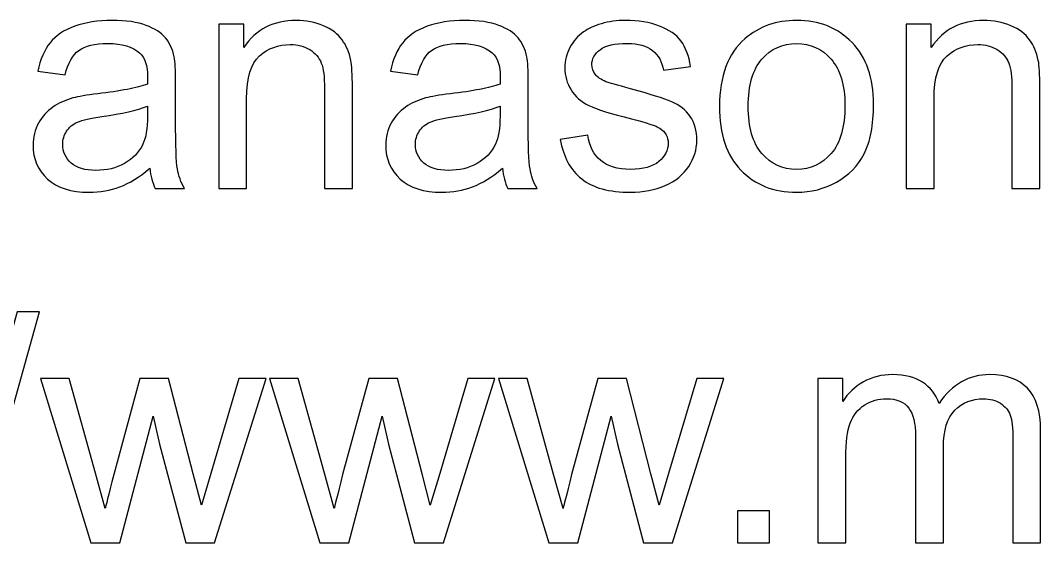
# Model space of a CAD drawing. Header units: inches. Extents: x -3.1 to 14.9, y -9.8 to 5.5.
# Drawn here: x -1.575 to -1.039, y 4.303 to 4.58 of the extents above; entities that cross this region are included whole.
import ezdxf

# ---------------------------------------------------------------- set-up
doc = ezdxf.new("R2010")
doc.units = ezdxf.units.IN
doc.header["$MEASUREMENT"] = 0
doc.layers.add('Layer 1', color=7, linetype='Continuous')

msp = doc.modelspace()

# ---------------------------------------------------------------- linework, layer by layer
at = {"layer": 'Layer 1', "color": 250}
for points, knots in [([(-1.50736, 4.50228), (-1.5128, 4.49767), (-1.51803, 4.49443), (-1.52303, 4.49251), (-1.52303, 4.49251), (-1.52806, 4.49062), (-1.53344, 4.48967), (-1.53919, 4.48967), (-1.53919, 4.48967), (-1.54869, 4.48967), (-1.55597, 4.49198), (-1.56108, 4.49662), (-1.56108, 4.49662), (-1.56617, 4.50126), (-1.56872, 4.5072), (-1.56872, 4.5144), (-1.56872, 4.5144), (-1.56872, 4.51865), (-1.56778, 4.52251), (-1.56583, 4.52601), (-1.56583, 4.52601), (-1.56391, 4.52951), (-1.56139, 4.53231), (-1.55828, 4.53443), (-1.55828, 4.53443), (-1.55514, 4.53654), (-1.55164, 4.53815), (-1.54772, 4.53923), (-1.54772, 4.53923), (-1.54486, 4.53998), (-1.54053, 4.54073), (-1.53472, 4.54143), (-1.53472, 4.54143), (-1.52289, 4.54284), (-1.51417, 4.54451), (-1.50858, 4.54648), (-1.50858, 4.54648), (-1.50853, 4.54848), (-1.5085, 4.54976), (-1.5085, 4.55028), (-1.5085, 4.55028), (-1.5085, 4.55626), (-1.50989, 4.56048), (-1.51267, 4.56289), (-1.51267, 4.56289), (-1.51639, 4.56623), (-1.52197, 4.56787), (-1.52933, 4.56787), (-1.52933, 4.56787), (-1.53622, 4.56787), (-1.5413, 4.56667), (-1.54461, 4.56426), (-1.54461, 4.56426), (-1.54789, 4.56184), (-1.5503, 4.55756), (-1.55189, 4.55142), (-1.55189, 4.55142), (-1.55189, 4.55142), (-1.56619, 4.55339), (-1.56619, 4.55339), (-1.56619, 4.55339), (-1.56489, 4.55951), (-1.56275, 4.56448), (-1.55978, 4.56823), (-1.55978, 4.56823), (-1.5568, 4.57201), (-1.55247, 4.57492), (-1.54683, 4.57695), (-1.54683, 4.57695), (-1.54119, 4.57898), (-1.53467, 4.58001), (-1.52722, 4.58001), (-1.52722, 4.58001), (-1.51983, 4.58001), (-1.51386, 4.57912), (-1.50925, 4.57739), (-1.50925, 4.57739), (-1.50464, 4.57565), (-1.50125, 4.57348), (-1.49906, 4.57084), (-1.49906, 4.57084), (-1.49689, 4.5682), (-1.49539, 4.56489), (-1.4945, 4.56087), (-1.4945, 4.56087), (-1.49403, 4.55837), (-1.49378, 4.55387), (-1.49378, 4.54737), (-1.49378, 4.54737), (-1.49378, 4.54737), (-1.49378, 4.52784), (-1.49378, 4.52784), (-1.49378, 4.52784), (-1.49378, 4.5142), (-1.49347, 4.50559), (-1.49283, 4.50201), (-1.49283, 4.50201), (-1.49222, 4.4984), (-1.49097, 4.49493), (-1.48914, 4.49162), (-1.48914, 4.49162), (-1.48914, 4.49162), (-1.50444, 4.49162), (-1.50444, 4.49162), (-1.50444, 4.49162), (-1.50594, 4.49465), (-1.50694, 4.4982), (-1.50736, 4.50228)], [0, 0, 0, 0, 0.035714, 0.035714, 0.035714, 0.035714, 0.071429, 0.071429, 0.071429, 0.071429, 0.107143, 0.107143, 0.107143, 0.107143, 0.142857, 0.142857, 0.142857, 0.142857, 0.178571, 0.178571, 0.178571, 0.178571, 0.214286, 0.214286, 0.214286, 0.214286, 0.25, 0.25, 0.25, 0.25, 0.285714, 0.285714, 0.285714, 0.285714, 0.321429, 0.321429, 0.321429, 0.321429, 0.357143, 0.357143, 0.357143, 0.357143, 0.392857, 0.392857, 0.392857, 0.392857, 0.428571, 0.428571, 0.428571, 0.428571, 0.464286, 0.464286, 0.464286, 0.464286, 0.5, 0.5, 0.5, 0.5, 0.535714, 0.535714, 0.535714, 0.535714, 0.571429, 0.571429, 0.571429, 0.571429, 0.607143, 0.607143, 0.607143, 0.607143, 0.642857, 0.642857, 0.642857, 0.642857, 0.678571, 0.678571, 0.678571, 0.678571, 0.714286, 0.714286, 0.714286, 0.714286, 0.75, 0.75, 0.75, 0.75, 0.785714, 0.785714, 0.785714, 0.785714, 0.821429, 0.821429, 0.821429, 0.821429, 0.857143, 0.857143, 0.857143, 0.857143, 0.892857, 0.892857, 0.892857, 0.892857, 0.928571, 0.928571, 0.928571, 0.928571, 1, 1, 1, 1]), ([(-1.47106, 4.49162), (-1.47106, 4.49162), (-1.47106, 4.57804), (-1.47106, 4.57804), (-1.47106, 4.57804), (-1.47106, 4.57804), (-1.45789, 4.57804), (-1.45789, 4.57804), (-1.45789, 4.57804), (-1.45789, 4.57804), (-1.45789, 4.56576), (-1.45789, 4.56576), (-1.45789, 4.56576), (-1.45153, 4.57526), (-1.44236, 4.58001), (-1.43039, 4.58001), (-1.43039, 4.58001), (-1.42517, 4.58001), (-1.42039, 4.57906), (-1.41603, 4.5772), (-1.41603, 4.5772), (-1.41164, 4.57531), (-1.40839, 4.57287), (-1.40622, 4.56981), (-1.40622, 4.56981), (-1.40403, 4.56678), (-1.40253, 4.56317), (-1.40164, 4.55901), (-1.40164, 4.55901), (-1.40111, 4.55628), (-1.40083, 4.55154), (-1.40083, 4.54476), (-1.40083, 4.54476), (-1.40083, 4.54476), (-1.40083, 4.49162), (-1.40083, 4.49162), (-1.40083, 4.49162), (-1.40083, 4.49162), (-1.4155, 4.49162), (-1.4155, 4.49162), (-1.4155, 4.49162), (-1.4155, 4.49162), (-1.4155, 4.5442), (-1.4155, 4.5442), (-1.4155, 4.5442), (-1.4155, 4.55015), (-1.41606, 4.55462), (-1.41719, 4.55759), (-1.41719, 4.55759), (-1.41833, 4.56054), (-1.42036, 4.56289), (-1.42325, 4.56465), (-1.42325, 4.56465), (-1.42617, 4.56642), (-1.42956, 4.56731), (-1.43347, 4.56731), (-1.43347, 4.56731), (-1.43972, 4.56731), (-1.44508, 4.56531), (-1.44964, 4.56137), (-1.44964, 4.56137), (-1.45417, 4.55739), (-1.45642, 4.54989), (-1.45642, 4.53881), (-1.45642, 4.53881), (-1.45642, 4.53881), (-1.45642, 4.49162), (-1.45642, 4.49162), (-1.45642, 4.49162), (-1.45642, 4.49162), (-1.47106, 4.49162), (-1.47106, 4.49162)], [0, 0, 0, 0, 0.052632, 0.052632, 0.052632, 0.052632, 0.105263, 0.105263, 0.105263, 0.105263, 0.157895, 0.157895, 0.157895, 0.157895, 0.210526, 0.210526, 0.210526, 0.210526, 0.263158, 0.263158, 0.263158, 0.263158, 0.315789, 0.315789, 0.315789, 0.315789, 0.368421, 0.368421, 0.368421, 0.368421, 0.421053, 0.421053, 0.421053, 0.421053, 0.473684, 0.473684, 0.473684, 0.473684, 0.526316, 0.526316, 0.526316, 0.526316, 0.578947, 0.578947, 0.578947, 0.578947, 0.631579, 0.631579, 0.631579, 0.631579, 0.684211, 0.684211, 0.684211, 0.684211, 0.736842, 0.736842, 0.736842, 0.736842, 0.789474, 0.789474, 0.789474, 0.789474, 0.842105, 0.842105, 0.842105, 0.842105, 0.894737, 0.894737, 0.894737, 0.894737, 1, 1, 1, 1]), ([(-1.32197, 4.50228), (-1.32742, 4.49767), (-1.33264, 4.49443), (-1.33764, 4.49251), (-1.33764, 4.49251), (-1.34267, 4.49062), (-1.34806, 4.48967), (-1.35381, 4.48967), (-1.35381, 4.48967), (-1.36331, 4.48967), (-1.37058, 4.49198), (-1.3757, 4.49662), (-1.3757, 4.49662), (-1.38078, 4.50126), (-1.38333, 4.5072), (-1.38333, 4.5144), (-1.38333, 4.5144), (-1.38333, 4.51865), (-1.38239, 4.52251), (-1.38044, 4.52601), (-1.38044, 4.52601), (-1.37853, 4.52951), (-1.376, 4.53231), (-1.37289, 4.53443), (-1.37289, 4.53443), (-1.36975, 4.53654), (-1.36625, 4.53815), (-1.36233, 4.53923), (-1.36233, 4.53923), (-1.35947, 4.53998), (-1.35514, 4.54073), (-1.34933, 4.54143), (-1.34933, 4.54143), (-1.3375, 4.54284), (-1.32878, 4.54451), (-1.3232, 4.54648), (-1.3232, 4.54648), (-1.32314, 4.54848), (-1.32311, 4.54976), (-1.32311, 4.55028), (-1.32311, 4.55028), (-1.32311, 4.55626), (-1.3245, 4.56048), (-1.32728, 4.56289), (-1.32728, 4.56289), (-1.331, 4.56623), (-1.33659, 4.56787), (-1.34394, 4.56787), (-1.34394, 4.56787), (-1.35083, 4.56787), (-1.35592, 4.56667), (-1.35922, 4.56426), (-1.35922, 4.56426), (-1.3625, 4.56184), (-1.36492, 4.55756), (-1.3665, 4.55142), (-1.3665, 4.55142), (-1.3665, 4.55142), (-1.38081, 4.55339), (-1.38081, 4.55339), (-1.38081, 4.55339), (-1.3795, 4.55951), (-1.37736, 4.56448), (-1.37439, 4.56823), (-1.37439, 4.56823), (-1.37142, 4.57201), (-1.36708, 4.57492), (-1.36144, 4.57695), (-1.36144, 4.57695), (-1.35581, 4.57898), (-1.34928, 4.58001), (-1.34183, 4.58001), (-1.34183, 4.58001), (-1.33444, 4.58001), (-1.32847, 4.57912), (-1.32386, 4.57739), (-1.32386, 4.57739), (-1.31925, 4.57565), (-1.31586, 4.57348), (-1.31367, 4.57084), (-1.31367, 4.57084), (-1.3115, 4.5682), (-1.31, 4.56489), (-1.30911, 4.56087), (-1.30911, 4.56087), (-1.30864, 4.55837), (-1.30839, 4.55387), (-1.30839, 4.54737), (-1.30839, 4.54737), (-1.30839, 4.54737), (-1.30839, 4.52784), (-1.30839, 4.52784), (-1.30839, 4.52784), (-1.30839, 4.5142), (-1.30809, 4.50559), (-1.30744, 4.50201), (-1.30744, 4.50201), (-1.30683, 4.4984), (-1.30559, 4.49493), (-1.30375, 4.49162), (-1.30375, 4.49162), (-1.30375, 4.49162), (-1.31906, 4.49162), (-1.31906, 4.49162), (-1.31906, 4.49162), (-1.32056, 4.49465), (-1.32156, 4.4982), (-1.32197, 4.50228)], [0, 0, 0, 0, 0.035714, 0.035714, 0.035714, 0.035714, 0.071429, 0.071429, 0.071429, 0.071429, 0.107143, 0.107143, 0.107143, 0.107143, 0.142857, 0.142857, 0.142857, 0.142857, 0.178571, 0.178571, 0.178571, 0.178571, 0.214286, 0.214286, 0.214286, 0.214286, 0.25, 0.25, 0.25, 0.25, 0.285714, 0.285714, 0.285714, 0.285714, 0.321429, 0.321429, 0.321429, 0.321429, 0.357143, 0.357143, 0.357143, 0.357143, 0.392857, 0.392857, 0.392857, 0.392857, 0.428571, 0.428571, 0.428571, 0.428571, 0.464286, 0.464286, 0.464286, 0.464286, 0.5, 0.5, 0.5, 0.5, 0.535714, 0.535714, 0.535714, 0.535714, 0.571429, 0.571429, 0.571429, 0.571429, 0.607143, 0.607143, 0.607143, 0.607143, 0.642857, 0.642857, 0.642857, 0.642857, 0.678571, 0.678571, 0.678571, 0.678571, 0.714286, 0.714286, 0.714286, 0.714286, 0.75, 0.75, 0.75, 0.75, 0.785714, 0.785714, 0.785714, 0.785714, 0.821429, 0.821429, 0.821429, 0.821429, 0.857143, 0.857143, 0.857143, 0.857143, 0.892857, 0.892857, 0.892857, 0.892857, 0.928571, 0.928571, 0.928571, 0.928571, 1, 1, 1, 1]), ([(-1.29153, 4.51743), (-1.29153, 4.51743), (-1.27706, 4.5197), (-1.27706, 4.5197), (-1.27706, 4.5197), (-1.27625, 4.5139), (-1.27398, 4.50945), (-1.27025, 4.50634), (-1.27025, 4.50634), (-1.26656, 4.50326), (-1.26136, 4.5017), (-1.25467, 4.5017), (-1.25467, 4.5017), (-1.24795, 4.5017), (-1.24295, 4.50309), (-1.2397, 4.50581), (-1.2397, 4.50581), (-1.23645, 4.50856), (-1.23481, 4.51178), (-1.23481, 4.51545), (-1.23481, 4.51545), (-1.23481, 4.51878), (-1.23625, 4.52137), (-1.23914, 4.52328), (-1.23914, 4.52328), (-1.24114, 4.52459), (-1.24614, 4.52623), (-1.25411, 4.52823), (-1.25411, 4.52823), (-1.26483, 4.53095), (-1.27231, 4.53328), (-1.27645, 4.53528), (-1.27645, 4.53528), (-1.28059, 4.53726), (-1.28375, 4.54001), (-1.28589, 4.54351), (-1.28589, 4.54351), (-1.28803, 4.54701), (-1.28911, 4.55087), (-1.28911, 4.55509), (-1.28911, 4.55509), (-1.28911, 4.55895), (-1.28822, 4.56251), (-1.28645, 4.56578), (-1.28645, 4.56578), (-1.2847, 4.56909), (-1.28228, 4.57181), (-1.27925, 4.57398), (-1.27925, 4.57398), (-1.27698, 4.57565), (-1.27386, 4.57709), (-1.26995, 4.57826), (-1.26995, 4.57826), (-1.266, 4.57942), (-1.26178, 4.58001), (-1.25728, 4.58001), (-1.25728, 4.58001), (-1.2505, 4.58001), (-1.24456, 4.57901), (-1.23942, 4.57706), (-1.23942, 4.57706), (-1.23428, 4.57512), (-1.2305, 4.57248), (-1.22806, 4.56915), (-1.22806, 4.56915), (-1.22561, 4.56578), (-1.22395, 4.56134), (-1.22303, 4.55576), (-1.22303, 4.55576), (-1.22303, 4.55576), (-1.23733, 4.55378), (-1.23733, 4.55378), (-1.23733, 4.55378), (-1.238, 4.55823), (-1.23989, 4.5617), (-1.243, 4.5642), (-1.243, 4.5642), (-1.24611, 4.5667), (-1.25053, 4.56795), (-1.25622, 4.56795), (-1.25622, 4.56795), (-1.26295, 4.56795), (-1.26775, 4.56684), (-1.27061, 4.56462), (-1.27061, 4.56462), (-1.2735, 4.56239), (-1.27495, 4.55978), (-1.27495, 4.55681), (-1.27495, 4.55681), (-1.27495, 4.55489), (-1.27433, 4.5532), (-1.27314, 4.55167), (-1.27314, 4.55167), (-1.27195, 4.55009), (-1.27009, 4.54881), (-1.26753, 4.54776), (-1.26753, 4.54776), (-1.26606, 4.54723), (-1.26175, 4.54598), (-1.25459, 4.54404), (-1.25459, 4.54404), (-1.24422, 4.54126), (-1.237, 4.53901), (-1.23292, 4.53723), (-1.23292, 4.53723), (-1.22881, 4.53548), (-1.22559, 4.53289), (-1.22325, 4.52954), (-1.22325, 4.52954), (-1.22092, 4.52617), (-1.21975, 4.52201), (-1.21975, 4.51701), (-1.21975, 4.51701), (-1.21975, 4.51212), (-1.2212, 4.50754), (-1.22403, 4.5032), (-1.22403, 4.5032), (-1.22689, 4.4989), (-1.231, 4.49556), (-1.23637, 4.4932), (-1.23637, 4.4932), (-1.24172, 4.49084), (-1.24781, 4.48967), (-1.25459, 4.48967), (-1.25459, 4.48967), (-1.26583, 4.48967), (-1.27439, 4.49201), (-1.28028, 4.49667), (-1.28028, 4.49667), (-1.28617, 4.50134), (-1.28992, 4.50826), (-1.29153, 4.51743)], [0, 0, 0, 0, 0.029412, 0.029412, 0.029412, 0.029412, 0.058824, 0.058824, 0.058824, 0.058824, 0.088235, 0.088235, 0.088235, 0.088235, 0.117647, 0.117647, 0.117647, 0.117647, 0.147059, 0.147059, 0.147059, 0.147059, 0.176471, 0.176471, 0.176471, 0.176471, 0.205882, 0.205882, 0.205882, 0.205882, 0.235294, 0.235294, 0.235294, 0.235294, 0.264706, 0.264706, 0.264706, 0.264706, 0.294118, 0.294118, 0.294118, 0.294118, 0.323529, 0.323529, 0.323529, 0.323529, 0.352941, 0.352941, 0.352941, 0.352941, 0.382353, 0.382353, 0.382353, 0.382353, 0.411765, 0.411765, 0.411765, 0.411765, 0.441176, 0.441176, 0.441176, 0.441176, 0.470588, 0.470588, 0.470588, 0.470588, 0.5, 0.5, 0.5, 0.5, 0.529412, 0.529412, 0.529412, 0.529412, 0.558824, 0.558824, 0.558824, 0.558824, 0.588235, 0.588235, 0.588235, 0.588235, 0.617647, 0.617647, 0.617647, 0.617647, 0.647059, 0.647059, 0.647059, 0.647059, 0.676471, 0.676471, 0.676471, 0.676471, 0.705882, 0.705882, 0.705882, 0.705882, 0.735294, 0.735294, 0.735294, 0.735294, 0.764706, 0.764706, 0.764706, 0.764706, 0.794118, 0.794118, 0.794118, 0.794118, 0.823529, 0.823529, 0.823529, 0.823529, 0.852941, 0.852941, 0.852941, 0.852941, 0.882353, 0.882353, 0.882353, 0.882353, 0.911765, 0.911765, 0.911765, 0.911765, 0.941176, 0.941176, 0.941176, 0.941176, 1, 1, 1, 1]), ([(-1.20781, 4.53484), (-1.20781, 4.55084), (-1.20336, 4.5627), (-1.19444, 4.57039), (-1.19444, 4.57039), (-1.18703, 4.57678), (-1.17797, 4.58001), (-1.16728, 4.58001), (-1.16728, 4.58001), (-1.15539, 4.58001), (-1.14567, 4.57612), (-1.13814, 4.56831), (-1.13814, 4.56831), (-1.13059, 4.56054), (-1.12683, 4.54978), (-1.12683, 4.53606), (-1.12683, 4.53606), (-1.12683, 4.52493), (-1.1285, 4.51617), (-1.13183, 4.50981), (-1.13183, 4.50981), (-1.13517, 4.50343), (-1.14003, 4.49848), (-1.14639, 4.49495), (-1.14639, 4.49495), (-1.15278, 4.49143), (-1.15972, 4.48967), (-1.16728, 4.48967), (-1.16728, 4.48967), (-1.17936, 4.48967), (-1.18914, 4.49354), (-1.19661, 4.50131), (-1.19661, 4.50131), (-1.20409, 4.50906), (-1.20781, 4.52023), (-1.20781, 4.53484)], [0, 0, 0, 0, 0.1, 0.1, 0.1, 0.1, 0.2, 0.2, 0.2, 0.2, 0.3, 0.3, 0.3, 0.3, 0.4, 0.4, 0.4, 0.4, 0.5, 0.5, 0.5, 0.5, 0.6, 0.6, 0.6, 0.6, 0.7, 0.7, 0.7, 0.7, 0.8, 0.8, 0.8, 0.8, 1, 1, 1, 1]), ([(-1.10964, 4.49162), (-1.10964, 4.49162), (-1.10964, 4.57804), (-1.10964, 4.57804), (-1.10964, 4.57804), (-1.10964, 4.57804), (-1.09648, 4.57804), (-1.09648, 4.57804), (-1.09648, 4.57804), (-1.09648, 4.57804), (-1.09648, 4.56576), (-1.09648, 4.56576), (-1.09648, 4.56576), (-1.09011, 4.57526), (-1.08095, 4.58001), (-1.06898, 4.58001), (-1.06898, 4.58001), (-1.06375, 4.58001), (-1.05898, 4.57906), (-1.05461, 4.5772), (-1.05461, 4.5772), (-1.05022, 4.57531), (-1.04698, 4.57287), (-1.04481, 4.56981), (-1.04481, 4.56981), (-1.04261, 4.56678), (-1.04111, 4.56317), (-1.04022, 4.55901), (-1.04022, 4.55901), (-1.0397, 4.55628), (-1.03942, 4.55154), (-1.03942, 4.54476), (-1.03942, 4.54476), (-1.03942, 4.54476), (-1.03942, 4.49162), (-1.03942, 4.49162), (-1.03942, 4.49162), (-1.03942, 4.49162), (-1.05409, 4.49162), (-1.05409, 4.49162), (-1.05409, 4.49162), (-1.05409, 4.49162), (-1.05409, 4.5442), (-1.05409, 4.5442), (-1.05409, 4.5442), (-1.05409, 4.55015), (-1.05464, 4.55462), (-1.05578, 4.55759), (-1.05578, 4.55759), (-1.05692, 4.56054), (-1.05895, 4.56289), (-1.06184, 4.56465), (-1.06184, 4.56465), (-1.06475, 4.56642), (-1.06814, 4.56731), (-1.07206, 4.56731), (-1.07206, 4.56731), (-1.07831, 4.56731), (-1.08367, 4.56531), (-1.08822, 4.56137), (-1.08822, 4.56137), (-1.09275, 4.55739), (-1.095, 4.54989), (-1.095, 4.53881), (-1.095, 4.53881), (-1.095, 4.53881), (-1.095, 4.49162), (-1.095, 4.49162), (-1.095, 4.49162), (-1.095, 4.49162), (-1.10964, 4.49162), (-1.10964, 4.49162)], [0, 0, 0, 0, 0.052632, 0.052632, 0.052632, 0.052632, 0.105263, 0.105263, 0.105263, 0.105263, 0.157895, 0.157895, 0.157895, 0.157895, 0.210526, 0.210526, 0.210526, 0.210526, 0.263158, 0.263158, 0.263158, 0.263158, 0.315789, 0.315789, 0.315789, 0.315789, 0.368421, 0.368421, 0.368421, 0.368421, 0.421053, 0.421053, 0.421053, 0.421053, 0.473684, 0.473684, 0.473684, 0.473684, 0.526316, 0.526316, 0.526316, 0.526316, 0.578947, 0.578947, 0.578947, 0.578947, 0.631579, 0.631579, 0.631579, 0.631579, 0.684211, 0.684211, 0.684211, 0.684211, 0.736842, 0.736842, 0.736842, 0.736842, 0.789474, 0.789474, 0.789474, 0.789474, 0.842105, 0.842105, 0.842105, 0.842105, 0.894737, 0.894737, 0.894737, 0.894737, 1, 1, 1, 1]), ([(-1.19275, 4.53484), (-1.19275, 4.52376), (-1.19033, 4.51548), (-1.1855, 4.50998), (-1.1855, 4.50998), (-1.18067, 4.50445), (-1.17459, 4.5017), (-1.16728, 4.5017), (-1.16728, 4.5017), (-1.16, 4.5017), (-1.15394, 4.50448), (-1.14911, 4.51001), (-1.14911, 4.51001), (-1.14431, 4.51554), (-1.14189, 4.52398), (-1.14189, 4.53531), (-1.14189, 4.53531), (-1.14189, 4.54601), (-1.14431, 4.55412), (-1.14917, 4.55962), (-1.14917, 4.55962), (-1.15403, 4.56512), (-1.16006, 4.56787), (-1.16728, 4.56787), (-1.16728, 4.56787), (-1.17459, 4.56787), (-1.18067, 4.56512), (-1.1855, 4.55965), (-1.1855, 4.55965), (-1.19033, 4.55417), (-1.19275, 4.54589), (-1.19275, 4.53484)], [0, 0, 0, 0, 0.111111, 0.111111, 0.111111, 0.111111, 0.222222, 0.222222, 0.222222, 0.222222, 0.333333, 0.333333, 0.333333, 0.333333, 0.444444, 0.444444, 0.444444, 0.444444, 0.555556, 0.555556, 0.555556, 0.555556, 0.666667, 0.666667, 0.666667, 0.666667, 0.777778, 0.777778, 0.777778, 0.777778, 1, 1, 1, 1]), ([(-1.50858, 4.53501), (-1.51391, 4.53281), (-1.52189, 4.53098), (-1.5325, 4.52945), (-1.5325, 4.52945), (-1.53853, 4.52859), (-1.5428, 4.52762), (-1.54528, 4.52654), (-1.54528, 4.52654), (-1.54778, 4.52545), (-1.54972, 4.52387), (-1.55106, 4.52176), (-1.55106, 4.52176), (-1.55241, 4.51967), (-1.55311, 4.51737), (-1.55311, 4.51481), (-1.55311, 4.51481), (-1.55311, 4.5109), (-1.55161, 4.50765), (-1.54867, 4.50504), (-1.54867, 4.50504), (-1.54572, 4.50245), (-1.54139, 4.50115), (-1.53569, 4.50115), (-1.53569, 4.50115), (-1.53006, 4.50115), (-1.52503, 4.50237), (-1.52064, 4.50484), (-1.52064, 4.50484), (-1.51625, 4.50731), (-1.513, 4.5107), (-1.51094, 4.51498), (-1.51094, 4.51498), (-1.50936, 4.51828), (-1.50858, 4.52317), (-1.50858, 4.52962), (-1.50858, 4.52962), (-1.50858, 4.52962), (-1.50858, 4.53501), (-1.50858, 4.53501)], [0, 0, 0, 0, 0.090909, 0.090909, 0.090909, 0.090909, 0.181818, 0.181818, 0.181818, 0.181818, 0.272727, 0.272727, 0.272727, 0.272727, 0.363636, 0.363636, 0.363636, 0.363636, 0.454545, 0.454545, 0.454545, 0.454545, 0.545455, 0.545455, 0.545455, 0.545455, 0.636364, 0.636364, 0.636364, 0.636364, 0.727273, 0.727273, 0.727273, 0.727273, 0.818182, 0.818182, 0.818182, 0.818182, 1, 1, 1, 1]), ([(-1.3232, 4.53501), (-1.32853, 4.53281), (-1.3365, 4.53098), (-1.34711, 4.52945), (-1.34711, 4.52945), (-1.35314, 4.52859), (-1.35742, 4.52762), (-1.35989, 4.52654), (-1.35989, 4.52654), (-1.36239, 4.52545), (-1.36433, 4.52387), (-1.36567, 4.52176), (-1.36567, 4.52176), (-1.36703, 4.51967), (-1.36772, 4.51737), (-1.36772, 4.51481), (-1.36772, 4.51481), (-1.36772, 4.5109), (-1.36622, 4.50765), (-1.36328, 4.50504), (-1.36328, 4.50504), (-1.36033, 4.50245), (-1.356, 4.50115), (-1.35031, 4.50115), (-1.35031, 4.50115), (-1.34467, 4.50115), (-1.33964, 4.50237), (-1.33525, 4.50484), (-1.33525, 4.50484), (-1.33086, 4.50731), (-1.32761, 4.5107), (-1.32556, 4.51498), (-1.32556, 4.51498), (-1.32397, 4.51828), (-1.3232, 4.52317), (-1.3232, 4.52962), (-1.3232, 4.52962), (-1.3232, 4.52962), (-1.3232, 4.53501), (-1.3232, 4.53501)], [0, 0, 0, 0, 0.090909, 0.090909, 0.090909, 0.090909, 0.181818, 0.181818, 0.181818, 0.181818, 0.272727, 0.272727, 0.272727, 0.272727, 0.363636, 0.363636, 0.363636, 0.363636, 0.454545, 0.454545, 0.454545, 0.454545, 0.545455, 0.545455, 0.545455, 0.545455, 0.636364, 0.636364, 0.636364, 0.636364, 0.727273, 0.727273, 0.727273, 0.727273, 0.818182, 0.818182, 0.818182, 0.818182, 1, 1, 1, 1]), ([(-1.6116, 4.3034), (-1.6116, 4.3034), (-1.57702, 4.42676), (-1.57702, 4.42676), (-1.57702, 4.42676), (-1.57702, 4.42676), (-1.5653, 4.42676), (-1.5653, 4.42676), (-1.5653, 4.42676), (-1.5653, 4.42676), (-1.5998, 4.3034), (-1.5998, 4.3034), (-1.5998, 4.3034), (-1.5998, 4.3034), (-1.6116, 4.3034), (-1.6116, 4.3034)], [0, 0, 0, 0, 0.2, 0.2, 0.2, 0.2, 0.4, 0.4, 0.4, 0.4, 0.6, 0.6, 0.6, 0.6, 1, 1, 1, 1]), ([(-1.15611, 4.30543), (-1.15611, 4.30543), (-1.15611, 4.39184), (-1.15611, 4.39184), (-1.15611, 4.39184), (-1.15611, 4.39184), (-1.14302, 4.39184), (-1.14302, 4.39184), (-1.14302, 4.39184), (-1.14302, 4.39184), (-1.14302, 4.37973), (-1.14302, 4.37973), (-1.14302, 4.37973), (-1.1403, 4.38395), (-1.13669, 4.38737), (-1.13219, 4.38993), (-1.13219, 4.38993), (-1.12769, 4.39251), (-1.12255, 4.39381), (-1.1168, 4.39381), (-1.1168, 4.39381), (-1.11041, 4.39381), (-1.10516, 4.39248), (-1.10108, 4.38981), (-1.10108, 4.38981), (-1.09697, 4.38715), (-1.09408, 4.38345), (-1.09241, 4.37867), (-1.09241, 4.37867), (-1.08555, 4.38876), (-1.07666, 4.39381), (-1.06572, 4.39381), (-1.06572, 4.39381), (-1.05713, 4.39381), (-1.05055, 4.39143), (-1.04594, 4.38667), (-1.04594, 4.38667), (-1.04133, 4.38193), (-1.03902, 4.37462), (-1.03902, 4.36476), (-1.03902, 4.36476), (-1.03902, 4.36476), (-1.03902, 4.30543), (-1.03902, 4.30543), (-1.03902, 4.30543), (-1.03902, 4.30543), (-1.05358, 4.30543), (-1.05358, 4.30543), (-1.05358, 4.30543), (-1.05358, 4.30543), (-1.05358, 4.35987), (-1.05358, 4.35987), (-1.05358, 4.35987), (-1.05358, 4.36573), (-1.05405, 4.36995), (-1.055, 4.37254), (-1.055, 4.37254), (-1.05597, 4.37509), (-1.05769, 4.37717), (-1.06016, 4.37876), (-1.06016, 4.37876), (-1.06266, 4.38031), (-1.06561, 4.38112), (-1.06897, 4.38112), (-1.06897, 4.38112), (-1.07505, 4.38112), (-1.08008, 4.37909), (-1.08411, 4.37504), (-1.08411, 4.37504), (-1.08811, 4.37101), (-1.09013, 4.36454), (-1.09013, 4.35565), (-1.09013, 4.35565), (-1.09013, 4.35565), (-1.09013, 4.30543), (-1.09013, 4.30543), (-1.09013, 4.30543), (-1.09013, 4.30543), (-1.10477, 4.30543), (-1.10477, 4.30543), (-1.10477, 4.30543), (-1.10477, 4.30543), (-1.10477, 4.36156), (-1.10477, 4.36156), (-1.10477, 4.36156), (-1.10477, 4.36809), (-1.10597, 4.37298), (-1.10836, 4.37623), (-1.10836, 4.37623), (-1.11074, 4.37948), (-1.11463, 4.38112), (-1.12008, 4.38112), (-1.12008, 4.38112), (-1.12419, 4.38112), (-1.128, 4.38004), (-1.1315, 4.37784), (-1.1315, 4.37784), (-1.135, 4.37567), (-1.13755, 4.37251), (-1.13911, 4.36834), (-1.13911, 4.36834), (-1.14069, 4.36415), (-1.14147, 4.35812), (-1.14147, 4.35026), (-1.14147, 4.35026), (-1.14147, 4.35026), (-1.14147, 4.30543), (-1.14147, 4.30543), (-1.14147, 4.30543), (-1.14147, 4.30543), (-1.15611, 4.30543), (-1.15611, 4.30543)], [0, 0, 0, 0, 0.034483, 0.034483, 0.034483, 0.034483, 0.068966, 0.068966, 0.068966, 0.068966, 0.103448, 0.103448, 0.103448, 0.103448, 0.137931, 0.137931, 0.137931, 0.137931, 0.172414, 0.172414, 0.172414, 0.172414, 0.206897, 0.206897, 0.206897, 0.206897, 0.241379, 0.241379, 0.241379, 0.241379, 0.275862, 0.275862, 0.275862, 0.275862, 0.310345, 0.310345, 0.310345, 0.310345, 0.344828, 0.344828, 0.344828, 0.344828, 0.37931, 0.37931, 0.37931, 0.37931, 0.413793, 0.413793, 0.413793, 0.413793, 0.448276, 0.448276, 0.448276, 0.448276, 0.482759, 0.482759, 0.482759, 0.482759, 0.517241, 0.517241, 0.517241, 0.517241, 0.551724, 0.551724, 0.551724, 0.551724, 0.586207, 0.586207, 0.586207, 0.586207, 0.62069, 0.62069, 0.62069, 0.62069, 0.655172, 0.655172, 0.655172, 0.655172, 0.689655, 0.689655, 0.689655, 0.689655, 0.724138, 0.724138, 0.724138, 0.724138, 0.758621, 0.758621, 0.758621, 0.758621, 0.793103, 0.793103, 0.793103, 0.793103, 0.827586, 0.827586, 0.827586, 0.827586, 0.862069, 0.862069, 0.862069, 0.862069, 0.896552, 0.896552, 0.896552, 0.896552, 0.931034, 0.931034, 0.931034, 0.931034, 1, 1, 1, 1]), ([(-1.53835, 4.30543), (-1.53835, 4.30543), (-1.5648, 4.39184), (-1.5648, 4.39184), (-1.5648, 4.39184), (-1.5648, 4.39184), (-1.54966, 4.39184), (-1.54966, 4.39184), (-1.54966, 4.39184), (-1.54966, 4.39184), (-1.53591, 4.34195), (-1.53591, 4.34195), (-1.53591, 4.34195), (-1.53591, 4.34195), (-1.5308, 4.3234), (-1.5308, 4.3234), (-1.5308, 4.3234), (-1.53057, 4.32434), (-1.52907, 4.33029), (-1.52632, 4.34123), (-1.52632, 4.34123), (-1.52632, 4.34123), (-1.51257, 4.39184), (-1.51257, 4.39184), (-1.51257, 4.39184), (-1.51257, 4.39184), (-1.49752, 4.39184), (-1.49752, 4.39184), (-1.49752, 4.39184), (-1.49752, 4.39184), (-1.48457, 4.34173), (-1.48457, 4.34173), (-1.48457, 4.34173), (-1.48457, 4.34173), (-1.48024, 4.3252), (-1.48024, 4.3252), (-1.48024, 4.3252), (-1.48024, 4.3252), (-1.4753, 4.3419), (-1.4753, 4.3419), (-1.4753, 4.3419), (-1.4753, 4.3419), (-1.46049, 4.39184), (-1.46049, 4.39184), (-1.46049, 4.39184), (-1.46049, 4.39184), (-1.44624, 4.39184), (-1.44624, 4.39184), (-1.44624, 4.39184), (-1.44624, 4.39184), (-1.47327, 4.30543), (-1.47327, 4.30543), (-1.47327, 4.30543), (-1.47327, 4.30543), (-1.48846, 4.30543), (-1.48846, 4.30543), (-1.48846, 4.30543), (-1.48846, 4.30543), (-1.50221, 4.35717), (-1.50221, 4.35717), (-1.50221, 4.35717), (-1.50221, 4.35717), (-1.50557, 4.37193), (-1.50557, 4.37193), (-1.50557, 4.37193), (-1.50557, 4.37193), (-1.52305, 4.30543), (-1.52305, 4.30543), (-1.52305, 4.30543), (-1.52305, 4.30543), (-1.53835, 4.30543), (-1.53835, 4.30543)], [0, 0, 0, 0, 0.052632, 0.052632, 0.052632, 0.052632, 0.105263, 0.105263, 0.105263, 0.105263, 0.157895, 0.157895, 0.157895, 0.157895, 0.210526, 0.210526, 0.210526, 0.210526, 0.263158, 0.263158, 0.263158, 0.263158, 0.315789, 0.315789, 0.315789, 0.315789, 0.368421, 0.368421, 0.368421, 0.368421, 0.421053, 0.421053, 0.421053, 0.421053, 0.473684, 0.473684, 0.473684, 0.473684, 0.526316, 0.526316, 0.526316, 0.526316, 0.578947, 0.578947, 0.578947, 0.578947, 0.631579, 0.631579, 0.631579, 0.631579, 0.684211, 0.684211, 0.684211, 0.684211, 0.736842, 0.736842, 0.736842, 0.736842, 0.789474, 0.789474, 0.789474, 0.789474, 0.842105, 0.842105, 0.842105, 0.842105, 0.894737, 0.894737, 0.894737, 0.894737, 1, 1, 1, 1]), ([(-1.41799, 4.30543), (-1.41799, 4.30543), (-1.44444, 4.39184), (-1.44444, 4.39184), (-1.44444, 4.39184), (-1.44444, 4.39184), (-1.4293, 4.39184), (-1.4293, 4.39184), (-1.4293, 4.39184), (-1.4293, 4.39184), (-1.41555, 4.34195), (-1.41555, 4.34195), (-1.41555, 4.34195), (-1.41555, 4.34195), (-1.41044, 4.3234), (-1.41044, 4.3234), (-1.41044, 4.3234), (-1.41022, 4.32434), (-1.40872, 4.33029), (-1.40596, 4.34123), (-1.40596, 4.34123), (-1.40596, 4.34123), (-1.39222, 4.39184), (-1.39222, 4.39184), (-1.39222, 4.39184), (-1.39222, 4.39184), (-1.37716, 4.39184), (-1.37716, 4.39184), (-1.37716, 4.39184), (-1.37716, 4.39184), (-1.36422, 4.34173), (-1.36422, 4.34173), (-1.36422, 4.34173), (-1.36422, 4.34173), (-1.35988, 4.3252), (-1.35988, 4.3252), (-1.35988, 4.3252), (-1.35988, 4.3252), (-1.35494, 4.3419), (-1.35494, 4.3419), (-1.35494, 4.3419), (-1.35494, 4.3419), (-1.34013, 4.39184), (-1.34013, 4.39184), (-1.34013, 4.39184), (-1.34013, 4.39184), (-1.32588, 4.39184), (-1.32588, 4.39184), (-1.32588, 4.39184), (-1.32588, 4.39184), (-1.35291, 4.30543), (-1.35291, 4.30543), (-1.35291, 4.30543), (-1.35291, 4.30543), (-1.3681, 4.30543), (-1.3681, 4.30543), (-1.3681, 4.30543), (-1.3681, 4.30543), (-1.38185, 4.35717), (-1.38185, 4.35717), (-1.38185, 4.35717), (-1.38185, 4.35717), (-1.38522, 4.37193), (-1.38522, 4.37193), (-1.38522, 4.37193), (-1.38522, 4.37193), (-1.40269, 4.30543), (-1.40269, 4.30543), (-1.40269, 4.30543), (-1.40269, 4.30543), (-1.41799, 4.30543), (-1.41799, 4.30543)], [0, 0, 0, 0, 0.052632, 0.052632, 0.052632, 0.052632, 0.105263, 0.105263, 0.105263, 0.105263, 0.157895, 0.157895, 0.157895, 0.157895, 0.210526, 0.210526, 0.210526, 0.210526, 0.263158, 0.263158, 0.263158, 0.263158, 0.315789, 0.315789, 0.315789, 0.315789, 0.368421, 0.368421, 0.368421, 0.368421, 0.421053, 0.421053, 0.421053, 0.421053, 0.473684, 0.473684, 0.473684, 0.473684, 0.526316, 0.526316, 0.526316, 0.526316, 0.578947, 0.578947, 0.578947, 0.578947, 0.631579, 0.631579, 0.631579, 0.631579, 0.684211, 0.684211, 0.684211, 0.684211, 0.736842, 0.736842, 0.736842, 0.736842, 0.789474, 0.789474, 0.789474, 0.789474, 0.842105, 0.842105, 0.842105, 0.842105, 0.894737, 0.894737, 0.894737, 0.894737, 1, 1, 1, 1]), ([(-1.29763, 4.30543), (-1.29763, 4.30543), (-1.32408, 4.39184), (-1.32408, 4.39184), (-1.32408, 4.39184), (-1.32408, 4.39184), (-1.30894, 4.39184), (-1.30894, 4.39184), (-1.30894, 4.39184), (-1.30894, 4.39184), (-1.29519, 4.34195), (-1.29519, 4.34195), (-1.29519, 4.34195), (-1.29519, 4.34195), (-1.29008, 4.3234), (-1.29008, 4.3234), (-1.29008, 4.3234), (-1.28986, 4.32434), (-1.28836, 4.33029), (-1.28561, 4.34123), (-1.28561, 4.34123), (-1.28561, 4.34123), (-1.27186, 4.39184), (-1.27186, 4.39184), (-1.27186, 4.39184), (-1.27186, 4.39184), (-1.2568, 4.39184), (-1.2568, 4.39184), (-1.2568, 4.39184), (-1.2568, 4.39184), (-1.24386, 4.34173), (-1.24386, 4.34173), (-1.24386, 4.34173), (-1.24386, 4.34173), (-1.23952, 4.3252), (-1.23952, 4.3252), (-1.23952, 4.3252), (-1.23952, 4.3252), (-1.23458, 4.3419), (-1.23458, 4.3419), (-1.23458, 4.3419), (-1.23458, 4.3419), (-1.21978, 4.39184), (-1.21978, 4.39184), (-1.21978, 4.39184), (-1.21978, 4.39184), (-1.20552, 4.39184), (-1.20552, 4.39184), (-1.20552, 4.39184), (-1.20552, 4.39184), (-1.23255, 4.30543), (-1.23255, 4.30543), (-1.23255, 4.30543), (-1.23255, 4.30543), (-1.24774, 4.30543), (-1.24774, 4.30543), (-1.24774, 4.30543), (-1.24774, 4.30543), (-1.2615, 4.35717), (-1.2615, 4.35717), (-1.2615, 4.35717), (-1.2615, 4.35717), (-1.26486, 4.37193), (-1.26486, 4.37193), (-1.26486, 4.37193), (-1.26486, 4.37193), (-1.28233, 4.30543), (-1.28233, 4.30543), (-1.28233, 4.30543), (-1.28233, 4.30543), (-1.29763, 4.30543), (-1.29763, 4.30543)], [0, 0, 0, 0, 0.052632, 0.052632, 0.052632, 0.052632, 0.105263, 0.105263, 0.105263, 0.105263, 0.157895, 0.157895, 0.157895, 0.157895, 0.210526, 0.210526, 0.210526, 0.210526, 0.263158, 0.263158, 0.263158, 0.263158, 0.315789, 0.315789, 0.315789, 0.315789, 0.368421, 0.368421, 0.368421, 0.368421, 0.421053, 0.421053, 0.421053, 0.421053, 0.473684, 0.473684, 0.473684, 0.473684, 0.526316, 0.526316, 0.526316, 0.526316, 0.578947, 0.578947, 0.578947, 0.578947, 0.631579, 0.631579, 0.631579, 0.631579, 0.684211, 0.684211, 0.684211, 0.684211, 0.736842, 0.736842, 0.736842, 0.736842, 0.789474, 0.789474, 0.789474, 0.789474, 0.842105, 0.842105, 0.842105, 0.842105, 0.894737, 0.894737, 0.894737, 0.894737, 1, 1, 1, 1]), ([(-1.19828, 4.30543), (-1.19828, 4.30543), (-1.19828, 4.32212), (-1.19828, 4.32212), (-1.19828, 4.32212), (-1.19828, 4.32212), (-1.18158, 4.32212), (-1.18158, 4.32212), (-1.18158, 4.32212), (-1.18158, 4.32212), (-1.18158, 4.30543), (-1.18158, 4.30543), (-1.18158, 4.30543), (-1.18158, 4.30543), (-1.19828, 4.30543), (-1.19828, 4.30543)], [0, 0, 0, 0, 0.2, 0.2, 0.2, 0.2, 0.4, 0.4, 0.4, 0.4, 0.6, 0.6, 0.6, 0.6, 1, 1, 1, 1])]:
    msp.add_open_spline(points, degree=3, knots=knots, dxfattribs=at)

doc.saveas('drawing.dxf')
